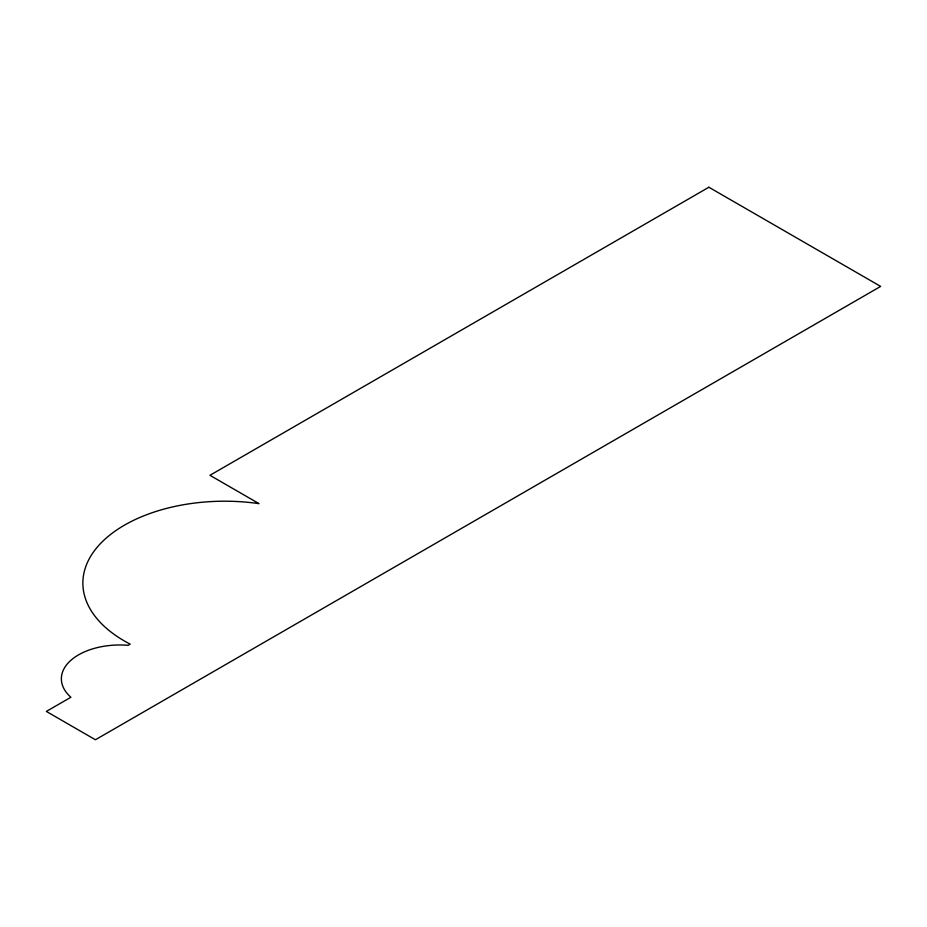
<?xml version="1.0" encoding="UTF-8"?>
<svg xmlns="http://www.w3.org/2000/svg" width="927" height="927" viewBox="0 0 927 927"><rect width="100%" height="100%" fill="white"/><g stroke="black" fill="none" stroke-linecap="round" stroke-linejoin="round"><path stroke-width="1.39" d="M708.877 187.242L209.942 475.308L259.015 503.639A141.819 81.877 0 0 0 99.351 544.775A141.819 81.877 0 0 0 130.186 644.138L128.146 645.308A58.552 33.801 0 0 0 70.522 660.627A58.552 33.801 0 0 0 70.892 697.255L46.35 711.426L95.423 739.758L880.65 286.408L708.877 187.242"/></g></svg>
